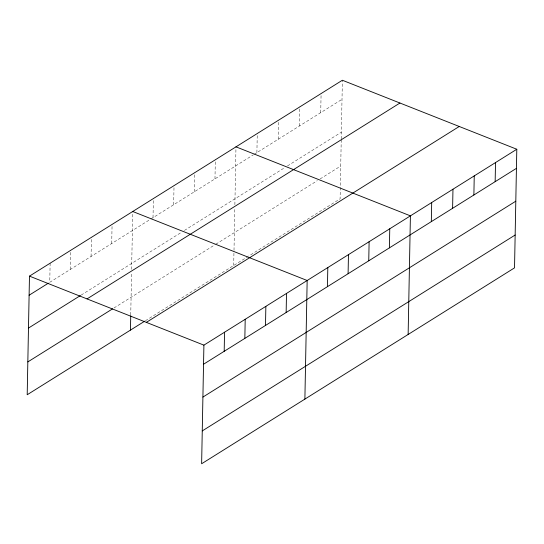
<?xml version="1.0" encoding="UTF-8"?>
<svg xmlns="http://www.w3.org/2000/svg" width="544" height="544" viewBox="0 0 544 544"><rect width="100%" height="100%" fill="white"/><g stroke="black" fill="none" stroke-linecap="round" stroke-linejoin="round"><path stroke-width="0.41" stroke-dasharray="2.72 2.04" d="M50.13 263.208L49.762 282.302L150.171 219.443M70.414 269.375L70.781 250.281M91.066 256.448L91.433 237.347M111.717 243.515L112.084 224.42M130.744 314.949L131.56 272.734M131.621 269.348L132.729 211.494M153.014 217.661L153.381 198.567M173.665 204.734L174.032 185.633M194.317 191.801L194.684 172.706M214.968 178.874L215.336 159.78M233.709 265.465L233.981 251.144M234.002 250.308L234.811 208.094M234.879 204.707L235.987 146.846M256.897 152.626L257.264 133.532M278.174 139.305L278.542 120.21M299.452 125.984L299.819 106.889M320.729 112.662L321.096 93.568M341.231 139.794L340.095 198.859L248.601 256.136M341.244 138.951L342.373 80.247M150.878 219.001L253.354 154.843M254.062 154.401L342.006 99.341M81.178 295.079L181.58 232.22M184.43 230.438L284.634 167.708M287.47 165.927L341.374 132.185M113.995 307.965L215.111 244.657M215.825 244.215L317.322 180.669M320.158 178.894L340.721 166.022M145.411 320.742L247.894 256.584"/><path stroke-width="0.82" d="M516.8 149.253L203.905 345.141L201.627 463.753L514.522 267.866L516.8 149.253L342.373 80.247L29.478 276.134L27.2 394.747L144.697 321.191M130.458 330.106L130.73 315.792M224.189 351.308L224.556 332.214M244.841 338.382L245.208 319.28M265.492 325.455L265.86 306.354M286.144 312.521L286.511 293.427M304.885 399.112L307.163 280.5L132.729 211.494M327.447 286.668L327.814 267.566M348.099 273.734L348.466 254.64M368.75 260.807L369.118 241.713M389.395 247.88L389.762 228.779M408.136 334.465L410.414 215.852L235.987 146.846M431.324 221.632L431.691 202.531M452.601 208.311L452.968 189.21M473.878 194.99L474.246 175.896M495.156 181.669L495.523 162.574M29.111 295.236L48.334 283.193M28.478 328.073L80.464 295.528M87.04 298.908L399.935 103.02M27.832 361.91L112.574 308.856M146.343 322.368L459.238 126.48M203.538 364.235L516.433 168.348M202.912 397.079L515.8 201.192M202.259 430.916L515.154 235.022M29.478 276.134L203.905 345.141"/></g></svg>
